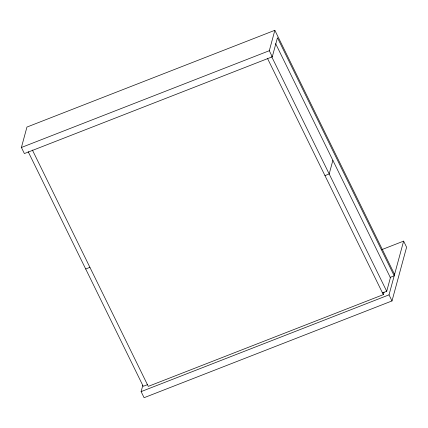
<?xml version="1.0" encoding="UTF-8"?>
<svg xmlns="http://www.w3.org/2000/svg" width="428" height="428" viewBox="0 0 428 428"><rect width="100%" height="100%" fill="white"/><g stroke="black" fill="none" stroke-linecap="round" stroke-linejoin="round"><path stroke-width="0.64" d="M390.106 277.398L394.193 275.803L277.462 37.75L272.283 56.806L24.38 153.566L21.4 147.483L26.948 127.063L274.851 30.302L394.568 274.434M381.819 249.631L403.62 241.119L406.6 247.202L392 300.938L144.097 397.698L141.117 391.615L142.84 385.264M272.283 56.806L269.303 50.723L274.851 30.302M332.877 160.366L329.185 173.961L324.97 175.608M32.389 150.035L148.281 386.377L383.333 294.635L384.012 292.142M382.498 292.923L386.714 291.275L390.406 277.681L275.643 43.651M392 300.938L389.02 294.855L403.62 241.119M21.4 147.483L269.303 50.723M85.702 268.998L89.917 267.35M147.446 384.665L143.23 386.313L28.173 151.683M141.117 391.615L389.02 294.855M271.657 56.646L386.714 291.275M267.441 58.294L383.333 294.635"/></g></svg>
